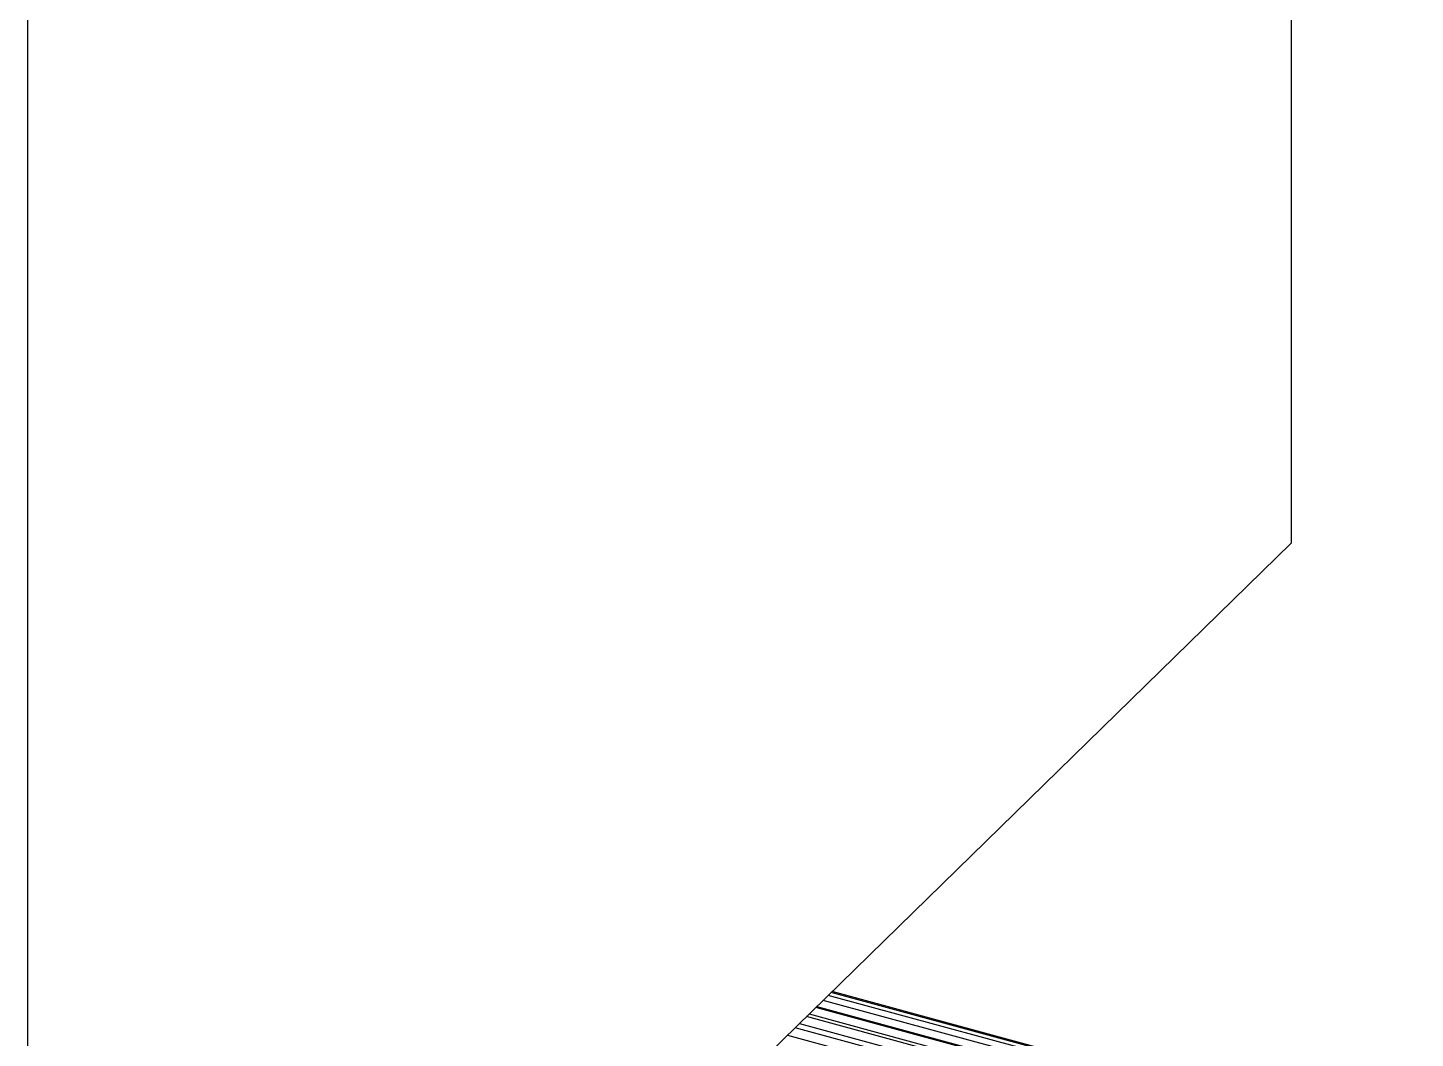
# Model space of a CAD drawing. Header units: millimetres. Extents: x 0 to 3353, y 0 to 2591.
# Drawn here: x 2568.81 to 2582.65, y 2169.89 to 2179.96 of the extents above; entities that cross this region are included whole.
import ezdxf

# ---------------------------------------------------------------- set-up
doc = ezdxf.new("R2010")
doc.units = ezdxf.units.MM
doc.header["$LTSCALE"] = 12

msp = doc.modelspace()

# ---------------------------------------------------------------- linework, layer by layer
at = {"color": 7, "linetype": 'Continuous', "lineweight": 25}
for p, q in [((2581.412, 2207.355), (2581.412, 2174.825)), ((2568.811, 2124.733), (2568.811, 2195.056)), ((2581.412, 2174.825), (2575.695, 2169.245)), ((2582.257, 2168.833), (2576.794, 2170.317)), ((2582.456, 2168.816), (2576.823, 2170.347)), ((2582.648, 2168.774), (2576.832, 2170.355)), ((2581.842, 2168.791), (2576.67, 2170.197)), ((2582.052, 2168.824), (2576.742, 2170.267)), ((2581.628, 2168.733), (2576.577, 2170.106)), ((2581.409, 2168.65), (2576.463, 2169.995))]:
    msp.add_line(p, q, dxfattribs=at)
at = {"color": 8, "linetype": 'Continuous', "lineweight": 25}
for p, q in [((2576.68, 2170.207), (2581.99, 2168.763)), ((2576.506, 2170.037), (2581.563, 2168.662)), ((2576.603, 2170.132), (2581.779, 2168.725)), ((2576.388, 2169.921), (2581.343, 2168.575))]:
    msp.add_line(p, q, dxfattribs=at)

doc.saveas('drawing.dxf')
